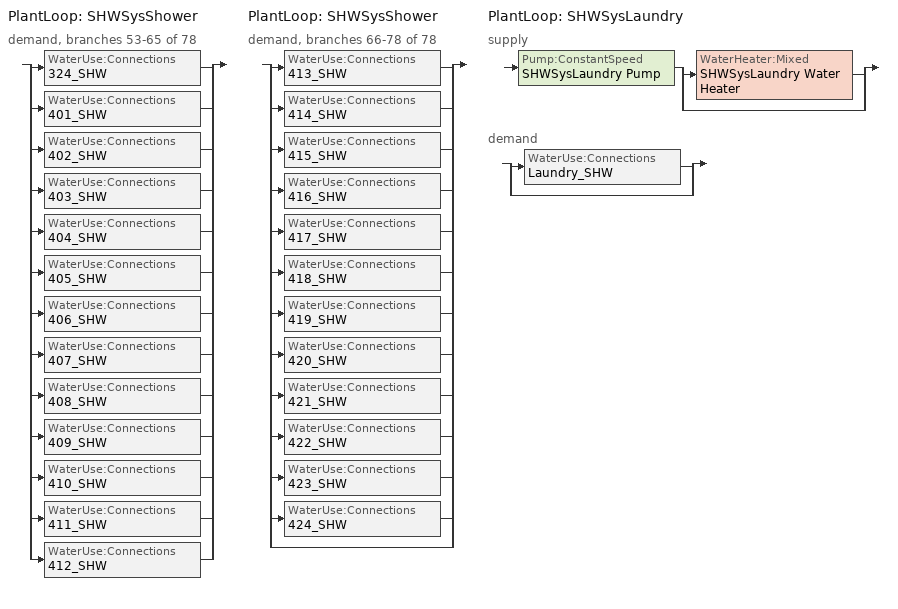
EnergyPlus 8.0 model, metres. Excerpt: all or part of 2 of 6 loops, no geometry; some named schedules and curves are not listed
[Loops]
PlantLoop 'SHWSysShower'
 demand, branches 53-65 of 78: split
  | WaterUse:Connections '324_SHW'
  | WaterUse:Connections '401_SHW'
  | WaterUse:Connections '402_SHW'
  | WaterUse:Connections '403_SHW'
  | WaterUse:Connections '404_SHW'
  | WaterUse:Connections '405_SHW'
  | WaterUse:Connections '406_SHW'
  | WaterUse:Connections '407_SHW'
  | WaterUse:Connections '408_SHW'
  | WaterUse:Connections '409_SHW'
  | WaterUse:Connections '410_SHW'
  | WaterUse:Connections '411_SHW'
  | WaterUse:Connections '412_SHW'
PlantLoop 'SHWSysShower'
 demand, branches 66-78 of 78: split
  | WaterUse:Connections '413_SHW'
  | WaterUse:Connections '414_SHW'
  | WaterUse:Connections '415_SHW'
  | WaterUse:Connections '416_SHW'
  | WaterUse:Connections '417_SHW'
  | WaterUse:Connections '418_SHW'
  | WaterUse:Connections '419_SHW'
  | WaterUse:Connections '420_SHW'
  | WaterUse:Connections '421_SHW'
  | WaterUse:Connections '422_SHW'
  | WaterUse:Connections '423_SHW'
  | WaterUse:Connections '424_SHW'
  | bypass
PlantLoop 'SHWSysLaundry'
 supply: Pump:ConstantSpeed 'SHWSysLaundry Pump' > split
  | WaterHeater:Mixed 'SHWSysLaundry Water Heater'
  | bypass
 demand: split
  | WaterUse:Connections 'Laundry_SHW'
  | bypass
[Sizing:Plant]
SHWSysLaundry: Loop Type=Heating; Design Loop Exit Temperature {C} This is to fix warning error.=82.22; Loop Design Temperature Difference {deltaC}=5
[ZoneControl:Thermostat]
Name | Zone or ZoneList | Control Type Schedule | Control 1
220_223 Thermostat | GuestRoom220_223 | COMPACT HVAC-ALWAYS 4 | S Adva OccGuestRoom Thermostat Dual SP Control
224 Thermostat | GuestRoom224 | COMPACT HVAC-ALWAYS 4 | S Adva OccGuestRoom Thermostat Dual SP Control
RearStairsFlr2 Thermostat | RearStairsFlr2 | COMPACT HVAC-ALWAYS 1 | SemiHeated_HtgSP
FrontStairsFlr2 Thermostat | FrontStairsFlr2 | COMPACT HVAC-ALWAYS 1 | SemiHeated_HtgSP
CorridorFlr2 Thermostat | CorridorFlr2 | COMPACT HVAC-ALWAYS 4 | CommonArea Thermostat Dual SP Control
[Zone equipment]
GuestRoom201: 201 PTAC
GuestRoom202_205: 202_205 PTAC
GuestRoom206_208: 206_208 PTAC
GuestRoom209_212: 209_212 PTAC
GuestRoom213: 213 PTAC
GuestRoom214: 214 PTAC
GuestRoom215_218: 215_218 PTAC
GuestRoom219: 219 PTAC
GuestRoom220_223: 220_223 PTAC
GuestRoom224: 224 PTAC
GuestRoom409_412: 409_412 PTAC
GuestRoom413: 413 PTAC
GuestRoom414: 414 PTAC
GuestRoom415_418: 415_418 PTAC
GuestRoom419: 419 PTAC
GuestRoom420_423: 420_423 PTAC
GuestRoom424: 424 PTAC
CorridorFlr1: CorridorFlr1 PTAC
CorridorFlr2: CorridorFlr2 PTAC
CorridorFlr4: CorridorFlr4 PTAC
FrontStairsFlr1: FrontStairsFlr1 UnitHeater
RearStairsFlr2: RearStairsFlr2 UnitHeater
FrontStairsFlr2: FrontStairsFlr2 UnitHeater
RearStairsFlr4: RearStairsFlr4 UnitHeater
FrontStairsFlr4: FrontStairsFlr4 UnitHeater
[Coil:Cooling:DX:SingleSpeed] Availability Schedule=COMPACT HVAC-ALWAYS 1; Rated Sensible Heat Ratio=autosize; Rated COP=3.81; Total Cooling Capacity Function of Temperature Curve=PTAC Cooling Coil Cap-FT; Total Cooling Capacity Function of Flow Fraction Curve=PTAC Cooling Coil Cap-FF; Energy Input Ratio Function of Temperature Curve=PTAC Cooling Coil EIR-FT; Energy Input Ratio Function of Flow Fraction Curve=PTAC Cooling Coil EIR-FF; Part Load Fraction Correlation Curve=PTAC Cooling Coil PLF-FPLR; Nominal Time for Condensate Removal to Begin {s}=0; Ratio of Initial Moisture Evaporation Rate and Steady State Latent Capacity=0; Maximum Cycling Rate {cycles/hr}=0; Latent Capacity Time Constant {s}=0; Condenser Type=AirCooled; Evaporative Condenser Effectiveness=0; Evaporative Condenser Pump Rated Power Consumption {W}=0; Crankcase Heater Capacity {W}=0; Maximum Outdoor Dry-Bulb Temperature for Crankcase Heater Operation {C}=10
Name | Rated Total Cooling Capacity {W} | Rated Air Flow Rate {m3/s}
101 PTAC Cooling Coil; 102 PTAC Cooling Coil; 103 PTAC Cooling Coil; 104 PTAC Cooling Coil; 105 PTAC Cooling Coil; 201 PTAC Cooling Coil; 213 PTAC Cooling Coil; 214 PTAC Cooling Coil; 219 PTAC Cooling Coil; 224 PTAC Cooling Coil; 301 PTAC Cooling Coil; 313 PTAC Cooling Coil; 314 PTAC Cooling Coil; 319 PTAC Cooling Coil; 324 PTAC Cooling Coil; 401 PTAC Cooling Coil; 413 PTAC Cooling Coil; 414 PTAC Cooling Coil; 419 PTAC Cooling Coil; 424 PTAC Cooling Coil; CorridorFlr1 PTAC Cooling Coil; CorridorFlr2 PTAC Cooling Coil; CorridorFlr3 PTAC Cooling Coil; CorridorFlr4 PTAC Cooling Coil | 2637.75 | 0.1298
202_205 PTAC Cooling Coil; 209_212 PTAC Cooling Coil; 215_218 PTAC Cooling Coil; 220_223 PTAC Cooling Coil; 302_305 PTAC Cooling Coil; 309_312 PTAC Cooling Coil; 315_318 PTAC Cooling Coil; 320_323 PTAC Cooling Coil; 402_405 PTAC Cooling Coil; 409_412 PTAC Cooling Coil; 415_418 PTAC Cooling Coil; 420_423 PTAC Cooling Coil | 10551 | 0.5192
206_208 PTAC Cooling Coil; 306_308 PTAC Cooling Coil; 406_408 PTAC Cooling Coil | 7913.25 | 0.3894
[Coil:Heating:Electric] Availability Schedule=COMPACT HVAC-ALWAYS 1; Efficiency=1; Nominal Capacity {W}=autosize
101 PTAC Heating Coil; 102 PTAC Heating Coil; 103 PTAC Heating Coil; 104 PTAC Heating Coil; 105 PTAC Heating Coil; 201 PTAC Heating Coil; 202_205 PTAC Heating Coil; 206_208 PTAC Heating Coil; 209_212 PTAC Heating Coil; 213 PTAC Heating Coil; 214 PTAC Heating Coil; 215_218 PTAC Heating Coil; 219 PTAC Heating Coil; 220_223 PTAC Heating Coil; 224 PTAC Heating Coil; 301 PTAC Heating Coil; 302_305 PTAC Heating Coil; 306_308 PTAC Heating Coil; 309_312 PTAC Heating Coil; 313 PTAC Heating Coil; 314 PTAC Heating Coil; 315_318 PTAC Heating Coil; 319 PTAC Heating Coil; 320_323 PTAC Heating Coil; 324 PTAC Heating Coil; 401 PTAC Heating Coil; 402_405 PTAC Heating Coil; 406_408 PTAC Heating Coil; 409_412 PTAC Heating Coil; 413 PTAC Heating Coil; 414 PTAC Heating Coil; 415_418 PTAC Heating Coil; 419 PTAC Heating Coil; 420_423 PTAC Heating Coil; 424 PTAC Heating Coil; CorridorFlr1 PTAC Heating Coil; CorridorFlr2 PTAC Heating Coil; CorridorFlr3 PTAC Heating Coil; CorridorFlr4 PTAC Heating Coil; MechRmUnitHeaterHeatingCoil; RearStairsFlr1UnitHeaterHeatingCoil; FrontStairsFlr1UnitHeaterHeatingCoil; RearStairsFlr2UnitHeaterHeatingCoil; FrontStairsFlr2UnitHeaterHeatingCoil; RearStairsFlr3UnitHeaterHeatingCoil; FrontStairsFlr3UnitHeaterHeatingCoil; RearStairsFlr4UnitHeaterHeatingCoil; FrontStairsFlr4UnitHeaterHeatingCoil
[Pump:ConstantSpeed]
SHWSysLaundry Pump: Rated Flow Rate {m3/s}=autosize; Rated Pump Head {Pa}=0.001; Rated Power Consumption {W}=AUTOSIZE; Motor Efficiency=0.3; Fraction of Motor Inefficiencies to Fluid Stream=0; Pump Control Type=Intermittent
[WaterHeater:Mixed]
SHWSysLaundry Water Heater: Tank Volume {m3}=0.757082; Setpoint Temperature Schedule=SHWSysLaundry Water Heater Setpoint Temperature Schedule; Deadband Temperature Difference {deltaC}=2; Maximum Temperature Limit {C}=82.2222; Heater Control Type=Cycle; Heater Maximum Capacity {W}=58614.21; Heater Fuel Type=NATURALGAS; Heater Thermal Efficiency=0.805127; Off Cycle Parasitic Fuel Consumption Rate {W}=0; Off Cycle Parasitic Fuel Type=NATURALGAS; Off Cycle Parasitic Heat Fraction to Tank=0.8; On Cycle Parasitic Fuel Type=NATURALGAS; Ambient Temperature Indicator=zone; Ambient Temperature Zone=LAUNDRYROOMFLR1; Off Cycle Loss Coefficient to Ambient Temperature {W/K}=9.64329; On Cycle Loss Coefficient to Ambient Temperature {W/K}=9.64329; Peak Use Flow Rate {m3/s}=0; Use Side Effectiveness=1; Source Side Effectiveness=1; Use Side Design Flow Rate {m3/s}=AUTOSIZE; Source Side Design Flow Rate {m3/s}=AUTOSIZE; Indirect Water Heating Recovery Time {hr}=1.5
[PlantLoop]
SHWSysLaundry: Fluid Type=WATER; Plant Equipment Operation Scheme=SHWSysLaundry Loop Operation Scheme List; Maximum Loop Temperature {C}=82.22; Minimum Loop Temperature {C}=10; Maximum Loop Flow Rate {m3/s}=AUTOSIZE; Minimum Loop Flow Rate {m3/s}=0; Plant Loop Volume {m3}=AUTOSIZE; Load Distribution Scheme=Optimal
[PlantEquipmentList]
SHWSysLaundry Equipment List: SHWSysLaundry Water Heater
[PlantEquipmentOperation:HeatingLoad]
SHWSysLaundry Operation Scheme: Load Range 1 Lower Limit {W}=0; Load Range 1 Upper Limit {W}=1000000000000000; Range 1 Equipment List=SHWSysLaundry Equipment List
[PlantEquipmentOperationSchemes]
SHWSysLaundry Loop Operation Scheme List: Control Scheme 1=SHWSysLaundry Operation Scheme; Control Scheme 1 Schedule=PlantOnSched
[AvailabilityManager:Scheduled] Schedule=COMPACT HVAC-ALWAYS 1
SAC_FrontOffice Availability Manager; SAC_FrontLounge Availability Manager; SAC_MeetingRoom Availability Manager; SAC_Exc_EmpLge_RestRm Availability Manager
[SetpointManager:Scheduled]
SHWSysLaundry Loop Setpoint Manager: Control Variable=Temperature; Schedule=SHWSysLaundry-Loop-Temp-Schedule; Setpoint Node or NodeList=SHWSysLaundry Supply Outlet Node
[WaterUse:Equipment] Sensible Fraction Schedule=SHW Sensible fract sched; Latent Fraction Schedule=SHW Latent fract sched
Name | Peak Flow Rate {m3/s} | Flow Rate Fraction Schedule | Target Temperature Schedule | Zone
324_SHW | 2.337e-06 | AlwaysOff | SHW Shower Temp Sched | GuestRoom324
401_SHW | 2.337e-06 | GuestRoom_SHW_Sch | SHW Shower Temp Sched | GuestRoom401
402_SHW; 403_SHW; 404_SHW; 405_SHW | 2.337e-06 | AlwaysOff | SHW Shower Temp Sched | GuestRoom402_405
406_SHW; 407_SHW; 408_SHW | 2.337e-06 | AlwaysOff | SHW Shower Temp Sched | GuestRoom406_408
409_SHW; 410_SHW; 411_SHW; 412_SHW | 2.337e-06 | GuestRoom_SHW_Sch | SHW Shower Temp Sched | GuestRoom409_412
413_SHW | 2.337e-06 | AlwaysOff | SHW Shower Temp Sched | GuestRoom413
414_SHW | 2.337e-06 | AlwaysOff | SHW Shower Temp Sched | GuestRoom414
415_SHW; 416_SHW; 417_SHW; 418_SHW | 2.337e-06 | GuestRoom_SHW_Sch | SHW Shower Temp Sched | GuestRoom415_418
419_SHW | 2.337e-06 | GuestRoom_SHW_Sch | SHW Shower Temp Sched | GuestRoom419
420_SHW; 421_SHW; 422_SHW; 423_SHW | 2.337e-06 | GuestRoom_SHW_Sch | SHW Shower Temp Sched | GuestRoom420_423
424_SHW | 2.337e-06 | GuestRoom_SHW_Sch | SHW Shower Temp Sched | GuestRoom424
Laundry_SHW | 0.00012933 | LaundryRoom_SHW_Sch | SHW Laundry Temp Sched | LaundryRoomFlr1
[WaterUse:Connections]
Name | Water Use Equipment 1
324_SHW | 324_SHW
401_SHW | 401_SHW
402_SHW | 402_SHW
403_SHW | 403_SHW
404_SHW | 404_SHW
405_SHW | 405_SHW
406_SHW | 406_SHW
407_SHW | 407_SHW
408_SHW | 408_SHW
409_SHW | 409_SHW
410_SHW | 410_SHW
411_SHW | 411_SHW
412_SHW | 412_SHW
413_SHW | 413_SHW
414_SHW | 414_SHW
415_SHW | 415_SHW
416_SHW | 416_SHW
417_SHW | 417_SHW
418_SHW | 418_SHW
419_SHW | 419_SHW
420_SHW | 420_SHW
421_SHW | 421_SHW
422_SHW | 422_SHW
423_SHW | 423_SHW
424_SHW | 424_SHW
Laundry_SHW | Laundry_SHW
[EnergyManagementSystem:Sensor]
Name | Output:Variable or Output:Meter | Output:Variable or Output:Meter Index Key
OAT_F | Site Outdoor Air Drybulb Temperature
OAwb_F | Site Outdoor Air Wetbulb Temperature | *
SAC_FL_OASch; SAC_Exc_OASch; SAC_FO_OASch; SAC_MR_OASch | Schedule Value | MinOA_MotorizedDamper_Sched
GuestRoom315_318_Sliding_Door_Ventilation_Sensor | Zone Ventilation Standard Density Volume Flow Rate | GuestRoom315_318
GuestRoom309_312_Sliding_Door_Ventilation_Sensor | Zone Ventilation Standard Density Volume Flow Rate | GuestRoom309_312
[EnergyManagementSystem:Actuator]
SAC_FL_Timestep_Econ_Eff: SAC_FL_Timestep_Econ_Eff_SCH; Schedule:Constant; Schedule Value
SAC_Exc_Timestep_Econ_Eff: SAC_Exc_Timestep_Econ_Eff_SCH; Schedule:Constant; Schedule Value
SAC_FO_Timestep_Econ_Eff: SAC_FO_Timestep_Econ_Eff_SCH; Schedule:Constant; Schedule Value
SAC_MR_Timestep_Econ_Eff: SAC_MR_Timestep_Econ_Eff_SCH; Schedule:Constant; Schedule Value
S_Guestroom_CLGSETP_Vent_CTRL: S Adva_OccGuestRoom_ClgSP_Sch; Schedule:Compact; Schedule Value
S_Guestroom_HTGSETP_Vent_CTRL: S Adva_OccGuestRoom_HtgSP_Sch; Schedule:Compact; Schedule Value
N_Guestroom_CLGSETP_Vent_CTRL: N Adva_OccGuestRoom_ClgSP_Sch; Schedule:Compact; Schedule Value
N_Guestroom_HTGSETP_Vent_CTRL: N Adva_OccGuestRoom_HtgSP_Sch; Schedule:Compact; Schedule Value
[EnergyManagementSystem:GlobalVariable]
SAC_FL_FanPwrExponent; SAC_FL_Stage1Speed; SAC_FL_Stage2Speed; SAC_FL_HeatSpeed; SAC_FL_VenSpeed; SAC_FL_Number_of_Stages
SAC_Exc_FanPwrExponent; SAC_Exc_Stage1Speed; SAC_Exc_Stage2Speed; SAC_Exc_HeatSpeed; SAC_Exc_VenSpeed; SAC_Exc_Number_of_Stages
SAC_FO_FanPwrExponent; SAC_FO_Stage1Speed; SAC_FO_Stage2Speed; SAC_FO_HeatSpeed; SAC_FO_VenSpeed; SAC_FO_Number_of_Stages
SAC_MR_FanPwrExponent; SAC_MR_Stage1Speed; SAC_MR_Stage2Speed; SAC_MR_HeatSpeed; SAC_MR_VenSpeed; SAC_MR_Number_of_Stages
[EnergyManagementSystem:Program]
SAC_FL_Economizer_CTRL_Prog: SET SAC_FL_Timestep_Econ_Eff = 0.7; SET SAC_FL_MaxE = 0.7; SET SAC_FL_DAT_Rqd = (SAC_FL_DAT_Rqd*1.8) +32; SET OAT_F = (OAT_F*1.8) +32; SET OAwb_F = (OAwb_F*1.8) +32; IF SAC_FL_OAFlowMass > (SAC_FL_OADesignMass * SAC_FL_OASch); SET SAC_FL_Econo_Active = 1; ELSE; SET SAC_FL_Econo_Active = 0; ENDIF; SET SAC_FL_dT_Needed = 75 - SAC_FL_DAT_Rqd; SET SAC_FL_Cool_Des_dT = ((98*0.15) + (75*(1-0.15))) - 55; SET SAC_FL_Cool_Load = SAC_FL_dT_Needed/ SAC_FL_Cool_Des_dT; IF SAC_FL_Cool_Load > 1; SET SAC_FL_Cool_Load = 1; ELSEIF SAC_FL_Cool_Load < 0; SET SAC_FL_Cool_Load = 0; ENDIF; IF SAC_FL_Econo_Active == 1; SET SAC_FL_Stage = SAC_FL_Number_of_Stages; IF SAC_FL_Stage == 2; IF SAC_FL_Cool_Load < 0.6; SET SAC_FL_Timestep_Econ_Eff = SAC_FL_MaxE; ELSE; SET SAC_FL_ECO_Eff = 0-2.18919863612305; SET SAC_FL_ECO_Eff = SAC_FL_ECO_Eff + (0-0.674461284910428 * SAC_FL_Cool_Load); SET SAC_FL_ECO_Eff = SAC_FL_ECO_Eff + (0.000459106275872404 * (OAT_F^2)); SET SAC_FL_ECO_Eff = SAC_FL_ECO_Eff + (0-0.00000484778537945252 * (OAT_F^3)); SET SAC_FL_ECO_Eff = SAC_FL_ECO_Eff + (0.182915713033586 * OAwb_F); SET SAC_FL_ECO_Eff = SAC_FL_ECO_Eff + (0-0.00382838660261133 * (OAwb_F^2)); SET SAC_FL_ECO_Eff = SAC_FL_ECO_Eff + (0.0000255567460240583 * (OAwb_F^3)); SET SAC_FL_Timestep_Econ_Eff = SAC_FL_ECO_Eff; ENDIF; ELSE; SET SAC_FL_ECO_Eff = 2.36337942464462; SET SAC_FL_ECO_Eff = SAC_FL_ECO_Eff + (0-0.409939515512619 * SAC_FL_Cool_Load); SET SAC_FL_ECO_Eff = SAC_FL_ECO_Eff + (0-0.0565205596792225 * OAwb_F); SET SAC_FL_ECO_Eff = SAC_FL_ECO_Eff + (0-0.0000632612294169389 * (OAT_F^2)); SET SAC_FL_Timestep_Econ_Eff = SAC_FL_ECO_Eff + (0.000571724868775081 * (OAwb_F^2)); ENDIF; IF SAC_FL_Timestep_Econ_Eff > SAC_FL_MaxE; SET SAC_FL_Timestep_Econ_Eff = SAC_FL_MaxE; ELSEIF SAC_FL_Timestep_Econ_Eff < (SAC_FL_OADesignMass * SAC_FL_OASch); SET SAC_FL_Timestep_Econ_Eff = (SAC_FL_OADesignMass * SAC_FL_OASch); ENDIF; ENDIF
SAC_FL_Set_Number_of_Stages: SET SAC_FL_Number_of_Stages = 1
SAC_Exc_Economizer_CTRL_Prog: SET SAC_Exc_Timestep_Econ_Eff = 0.7; SET SAC_Exc_MaxE = 0.7; SET SAC_Exc_DAT_Rqd = (SAC_Exc_DAT_Rqd*1.8) +32; SET OAT_F = (OAT_F*1.8) +32; SET OAwb_F = (OAwb_F*1.8) +32; IF SAC_Exc_OAFlowMass > (SAC_Exc_OADesignMass * SAC_Exc_OASch); SET SAC_Exc_Econo_Active = 1; ELSE; SET SAC_Exc_Econo_Active = 0; ENDIF; SET SAC_Exc_dT_Needed = 75 - SAC_Exc_DAT_Rqd; SET SAC_Exc_Cool_Des_dT = ((98*0.15) + (75*(1-0.15))) - 55; SET SAC_Exc_Cool_Load = SAC_Exc_dT_Needed/ SAC_Exc_Cool_Des_dT; IF SAC_Exc_Cool_Load > 1; SET SAC_Exc_Cool_Load = 1; ELSEIF SAC_Exc_Cool_Load < 0; SET SAC_Exc_Cool_Load = 0; ENDIF; IF SAC_Exc_Econo_Active == 1; SET SAC_Exc_Stage = SAC_Exc_Number_of_Stages; IF SAC_Exc_Stage == 2; IF SAC_Exc_Cool_Load < 0.6; SET SAC_Exc_Timestep_Econ_Eff = SAC_Exc_MaxE; ELSE; SET SAC_Exc_ECO_Eff = 0-2.18919863612305; SET SAC_Exc_ECO_Eff = SAC_Exc_ECO_Eff + (0-0.674461284910428 * SAC_Exc_Cool_Load); SET SAC_Exc_ECO_Eff = SAC_Exc_ECO_Eff + (0.000459106275872404 * (OAT_F^2)); SET SAC_Exc_ECO_Eff = SAC_Exc_ECO_Eff + (0-0.00000484778537945252 * (OAT_F^3)); SET SAC_Exc_ECO_Eff = SAC_Exc_ECO_Eff + (0.182915713033586 * OAwb_F); SET SAC_Exc_ECO_Eff = SAC_Exc_ECO_Eff + (0-0.00382838660261133 * (OAwb_F^2)); SET SAC_Exc_ECO_Eff = SAC_Exc_ECO_Eff + (0.0000255567460240583 * (OAwb_F^3)); SET SAC_Exc_Timestep_Econ_Eff = SAC_Exc_ECO_Eff; ENDIF; ELSE; SET SAC_Exc_ECO_Eff = 2.36337942464462; SET SAC_Exc_ECO_Eff = SAC_Exc_ECO_Eff + (0-0.409939515512619 * SAC_Exc_Cool_Load); SET SAC_Exc_ECO_Eff = SAC_Exc_ECO_Eff + (0-0.0565205596792225 * OAwb_F); SET SAC_Exc_ECO_Eff = SAC_Exc_ECO_Eff + (0-0.0000632612294169389 * (OAT_F^2)); SET SAC_Exc_Timestep_Econ_Eff = SAC_Exc_ECO_Eff + (0.000571724868775081 * (OAwb_F^2)); ENDIF; IF SAC_Exc_Timestep_Econ_Eff > SAC_Exc_MaxE; SET SAC_Exc_Timestep_Econ_Eff = SAC_Exc_MaxE; ELSEIF SAC_Exc_Timestep_Econ_Eff < (SAC_Exc_OADesignMass * SAC_Exc_OASch); SET SAC_Exc_Timestep_Econ_Eff = (SAC_Exc_OADesignMass * SAC_Exc_OASch); ENDIF; ENDIF
SAC_Exc_Set_Number_of_Stages: SET SAC_Exc_Number_of_Stages = 1
SAC_FO_Economizer_CTRL_Prog: SET SAC_FO_Timestep_Econ_Eff = 0.7; SET SAC_FO_MaxE = 0.7; SET SAC_FO_DAT_Rqd = (SAC_FO_DAT_Rqd*1.8) +32; SET OAT_F = (OAT_F*1.8) +32; SET OAwb_F = (OAwb_F*1.8) +32; IF SAC_FO_OAFlowMass > (SAC_FO_OADesignMass * SAC_FO_OASch); SET SAC_FO_Econo_Active = 1; ELSE; SET SAC_FO_Econo_Active = 0; ENDIF; SET SAC_FO_dT_Needed = 75 - SAC_FO_DAT_Rqd; SET SAC_FO_Cool_Des_dT = ((98*0.15) + (75*(1-0.15))) - 55; SET SAC_FO_Cool_Load = SAC_FO_dT_Needed/ SAC_FO_Cool_Des_dT; IF SAC_FO_Cool_Load > 1; SET SAC_FO_Cool_Load = 1; ELSEIF SAC_FO_Cool_Load < 0; SET SAC_FO_Cool_Load = 0; ENDIF; IF SAC_FO_Econo_Active == 1; SET SAC_FO_Stage = SAC_FO_Number_of_Stages; IF SAC_FO_Stage == 2; IF SAC_FO_Cool_Load < 0.6; SET SAC_FO_Timestep_Econ_Eff = SAC_FO_MaxE; ELSE; SET SAC_FO_ECO_Eff = 0-2.18919863612305; SET SAC_FO_ECO_Eff = SAC_FO_ECO_Eff + (0-0.674461284910428 * SAC_FO_Cool_Load); SET SAC_FO_ECO_Eff = SAC_FO_ECO_Eff + (0.000459106275872404 * (OAT_F^2)); SET SAC_FO_ECO_Eff = SAC_FO_ECO_Eff + (0-0.00000484778537945252 * (OAT_F^3)); SET SAC_FO_ECO_Eff = SAC_FO_ECO_Eff + (0.182915713033586 * OAwb_F); SET SAC_FO_ECO_Eff = SAC_FO_ECO_Eff + (0-0.00382838660261133 * (OAwb_F^2)); SET SAC_FO_ECO_Eff = SAC_FO_ECO_Eff + (0.0000255567460240583 * (OAwb_F^3)); SET SAC_FO_Timestep_Econ_Eff = SAC_FO_ECO_Eff; ENDIF; ELSE; SET SAC_FO_ECO_Eff = 2.36337942464462; SET SAC_FO_ECO_Eff = SAC_FO_ECO_Eff + (0-0.409939515512619 * SAC_FO_Cool_Load); SET SAC_FO_ECO_Eff = SAC_FO_ECO_Eff + (0-0.0565205596792225 * OAwb_F); SET SAC_FO_ECO_Eff = SAC_FO_ECO_Eff + (0-0.0000632612294169389 * (OAT_F^2)); SET SAC_FO_Timestep_Econ_Eff = SAC_FO_ECO_Eff + (0.000571724868775081 * (OAwb_F^2)); ENDIF; IF SAC_FO_Timestep_Econ_Eff > SAC_FO_MaxE; SET SAC_FO_Timestep_Econ_Eff = SAC_FO_MaxE; ELSEIF SAC_FO_Timestep_Econ_Eff < (SAC_FO_OADesignMass * SAC_FO_OASch); SET SAC_FO_Timestep_Econ_Eff = (SAC_FO_OADesignMass * SAC_FO_OASch); ENDIF; ENDIF
[Schedule:Compact]
AlwaysOff: Through: 12/31, For: AllDays, Until: 24:00, 0
SHWSysLaundry-Loop-Temp-Schedule; SHWSysLaundry Water Heater Setpoint Temperature Schedule; SHW Shower Temp Sched: Through: 12/31, For: AllDays, Until: 24:00, 60
GuestRoom_SHW_Sch: Through: 12/31, For: Weekdays, Until: 01:00, 0.2, Until: 04:00, 0.15, Until: 05:00, 0.2, Until: 06:00, 0.35, Until: 07:00, 0.6, Until: 08:00, 0.8, Until: 09:00, 0.55, Until: 10:00, 0.4, Until: 11:00, 0.3, Until: 17:00, 0.2, Until: 18:00, 0.3, Until: 19:00, 0.55, Until: 21:00, 0.4, Until: 22:00, 0.6, Until: 23:00, 0.45, Until: 24:00, 0.25, For: AllOtherDays, Until: 01:00, 0.2, Until: 04:00, 0.15, Until: 05:00, 0.2, Until: 06:00, 0.25, Until: 07:00, 0.35, Until: 08:00, 0.6, Until: 09:00, 0.8, Until: 10:00, 0.55, Until: 11:00, 0.4, Until: 12:00, 0.3, Until: 17:00, 0.2, Until: 18:00, 0.25, Until: 19:00, 0.3, Until: 22:00, 0.4, Until: 23:00, 0.6, Until: 24:00, 0.35
LaundryRoom_SHW_Sch: Through: 12/31, For: AllDays, Until: 08:00, 0, Until: 16:00, 1, Until: 24:00, 0
SHW Latent fract sched: Through: 12/31, For: AllDays, Until: 24:00, 0.05
SHW Sensible fract sched: Through: 12/31, For: AllDays, Until: 24:00, 0.2
SHW Laundry Temp Sched: Through: 12/31, For: AllDays, Until: 24:00, 82.22
PlantOnSched: Through: 12/31, For: AllDays, Until: 24:00, 1
